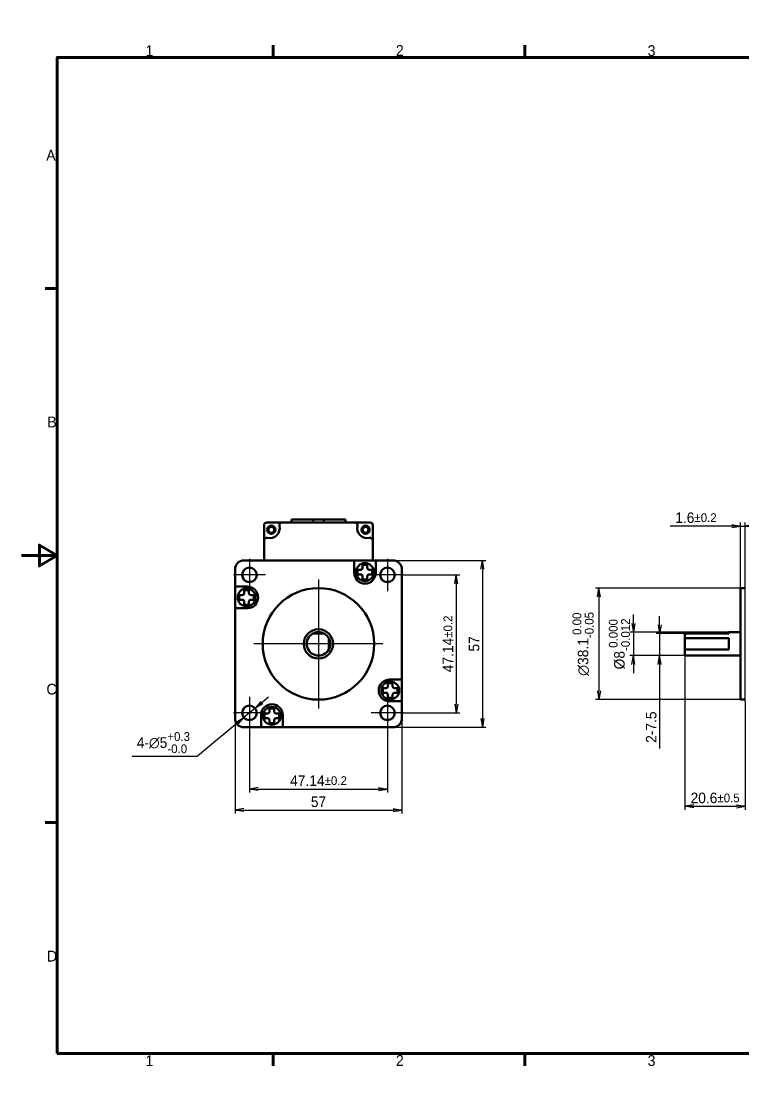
# Model space of a CAD drawing. Header units: millimetres. Extents: x 548 to 1885, y -111 to 359.
# Drawn here: x 547.6 to 794.1, y -5.8 to 359.2 of the extents above; entities that cross this region are included whole.
import ezdxf

# ---------------------------------------------------------------- set-up
doc = ezdxf.new("R2010")
doc.units = ezdxf.units.MM
doc.header["$LTSCALE"] = 1.2
for name, color, linetype, lineweight in [('경계(ISO)', 7, 'Continuous', 70), ('외형선(ISO)', 7, 'Continuous', 50), ('중심 표식(ISO)', 7, 'Continuous', 25)]:
    doc.layers.add(name, color=color, linetype=linetype, lineweight=lineweight)
doc.layers.add('치수(ISO)', color=1, linetype='Continuous', lineweight=25, true_color=0xff0000)
doc.styles.add('레이블 문자 (JIS)', font='')
doc.styles.get('레이블 문자 (JIS)').set_extended_font_data('Gulim')
doc.dimstyles.new('복사 대상기본값 (JIS)', dxfattribs={"dimscale": 1.2, "dimtxt": 3, "dimasz": 2.5, "dimexe": 1, "dimexo": 0, "dimgap": 0.8, "dimtad": 1, "dimdsep": 46, "dimtxsty": '레이블 문자 (JIS)', "dimblk": 'OPEN', "dimcen": 0.09, "dimdle": 10, "dimclrd": 256, "dimclre": 256, "dimclrt": 256, "dimadec": 0, "dimazin": 2, "dimtfac": 0.833333, "dimtmove": 0, "dimatfit": 3, "dimldrblk": 'OPEN', "dimfxl": 1, "dimtolj": 1, "dimtzin": 0, "dimlwd": -1, "dimlwe": -1, "dimarcsym": 0})

# ---------------------------------------------------------------- blocks, each defined once
blk = doc.blocks.new('_Open')
at = {"color": 0, "linetype": 'ByBlock', "lineweight": -2}
for p, q in [((-1, 0.17), (0, 0)), ((-1, -0.17), (0, 0)), ((0, 0), (-1, 0))]:
    blk.add_line(p, q, dxfattribs=at)
blk = doc.blocks.new('*D11')
at = {"layer": 'Defpoints', "color": 0}
for p in [(789.39, 150.49), (756.75, 142.49), (774.39, 142.49)]:
    blk.add_point(p, dxfattribs=at)
at = {"layer": '치수(ISO)', "color": 0}
for p, q in [((756.75, 153.49), (756.75, 156.49)), ((789.39, 150.49), (755.55, 150.49)), ((756.75, 150.49), (756.75, 142.49)), ((774.39, 142.49), (755.55, 142.49)), ((756.75, 139.49), (756.75, 136.49))]:
    blk.add_line(p, q, dxfattribs=at)
at = {"layer": '치수(ISO)', "color": 0, "linetype": 'ByBlock', "xscale": 3, "yscale": 3, "zscale": 3}
for p, rotation in [((756.75, 150.49), 270), ((756.75, 142.49), 90)]:
    blk.add_blockref('_Open', p, dxfattribs=dict(at, rotation=rotation))
at = {"layer": '치수(ISO)', "color": 0, "insert": (748.36, 146.49), "char_height": 3.6, "attachment_point": 2, "rotation": 90, "style": '레이블 문자 (JIS)'}
blk.add_mtext('\\A1;\\fGulim|b0|i0;Ø8{\\H3.000000;\\S 0.000^ -0.012;}', dxfattribs=at)
blk = doc.blocks.new('*D12')
at = {"layer": 'Defpoints', "color": 0}
for p in [(774.39, 149.99), (765.69, 142.49), (774.39, 142.49)]:
    blk.add_point(p, dxfattribs=at)
at = {"layer": '치수(ISO)', "color": 0}
for p, q in [((765.69, 152.99), (765.69, 155.99)), ((774.39, 149.99), (764.49, 149.99)), ((765.69, 149.99), (765.69, 142.49)), ((774.39, 142.49), (764.49, 142.49)), ((765.69, 139.49), (765.69, 110.79))]:
    blk.add_line(p, q, dxfattribs=at)
at = {"layer": '치수(ISO)', "color": 0, "linetype": 'ByBlock', "xscale": 3, "yscale": 3, "zscale": 3}
for p, rotation in [((765.69, 149.99), 270), ((765.69, 142.49), 90)]:
    blk.add_blockref('_Open', p, dxfattribs=dict(at, rotation=rotation))
at = {"layer": '치수(ISO)', "color": 0, "insert": (761.04, 118.04), "char_height": 3.6, "attachment_point": 2, "rotation": 90, "style": '레이블 문자 (JIS)'}
blk.add_mtext('\\A1;\\fGulim|b0|i0;2-7.5', dxfattribs=at)
blk = doc.blocks.new('*D13')
at = {"layer": 'Defpoints', "color": 0}
for p in [(793.39, 165.54), (745, 127.44), (793.39, 127.44)]:
    blk.add_point(p, dxfattribs=at)
at = {"layer": '치수(ISO)', "color": 0}
for p, q in [((793.39, 165.54), (743.8, 165.54)), ((745, 162.54), (745, 130.44)), ((793.39, 127.44), (743.8, 127.44))]:
    blk.add_line(p, q, dxfattribs=at)
at = {"layer": '치수(ISO)', "color": 0, "linetype": 'ByBlock', "xscale": 3, "yscale": 3, "zscale": 3}
for p, rotation in [((745, 165.54), 90), ((745, 127.44), 270)]:
    blk.add_blockref('_Open', p, dxfattribs=dict(at, rotation=rotation))
at = {"layer": '치수(ISO)', "color": 0, "insert": (735.96, 146.49), "char_height": 3.6, "attachment_point": 2, "rotation": 90, "style": '레이블 문자 (JIS)'}
blk.add_mtext('\\A1;{\\fAIGDT|b0|i0;\\ln}\\fGulim|b0|i0;38.1{\\H3.000000;\\S 0.00^ -0.05;}', dxfattribs=at)
blk = doc.blocks.new('*D14')
at = {"layer": 'Defpoints', "color": 0}
for p in [(794.99, 186.76), (793.39, 165.54), (794.99, 126.89)]:
    blk.add_point(p, dxfattribs=at)
at = {"layer": '치수(ISO)', "color": 0}
for p, q in [((790.39, 186.76), (769.27, 186.76)), ((793.39, 165.54), (793.39, 187.96)), ((793.39, 186.76), (794.99, 186.76)), ((794.99, 126.89), (794.99, 187.96)), ((797.99, 186.76), (800.99, 186.76))]:
    blk.add_line(p, q, dxfattribs=at)
at = {"layer": '치수(ISO)', "color": 0, "linetype": 'ByBlock', "xscale": 3, "yscale": 3, "zscale": 3}
blk.add_blockref('_Open', (793.39, 186.76), dxfattribs=at)
at = {"layer": '치수(ISO)', "color": 0, "linetype": 'ByBlock', "xscale": 3, "yscale": 3, "zscale": 3, "rotation": 180}
blk.add_blockref('_Open', (794.99, 186.76), dxfattribs=at)
at = {"layer": '치수(ISO)', "color": 0, "insert": (778.14, 191.42), "char_height": 3.6, "attachment_point": 2, "style": '레이블 문자 (JIS)'}
blk.add_mtext('\\A1;1.6{\\H3.000000;%%p0.2}', dxfattribs=at)
blk = doc.blocks.new('*D17')
at = {"layer": 'Defpoints', "color": 0}
for p in [(774.39, 142.49), (794.99, 126.89), (794.99, 91.02)]:
    blk.add_point(p, dxfattribs=at)
at = {"layer": '치수(ISO)', "color": 0}
for p, q in [((774.39, 142.49), (774.39, 89.82)), ((794.99, 126.89), (794.99, 89.82)), ((777.39, 91.02), (791.99, 91.02))]:
    blk.add_line(p, q, dxfattribs=at)
at = {"layer": '치수(ISO)', "color": 0, "linetype": 'ByBlock', "xscale": 3, "yscale": 3, "zscale": 3, "rotation": 180}
blk.add_blockref('_Open', (774.39, 91.02), dxfattribs=at)
at = {"layer": '치수(ISO)', "color": 0, "linetype": 'ByBlock', "xscale": 3, "yscale": 3, "zscale": 3}
blk.add_blockref('_Open', (794.99, 91.02), dxfattribs=at)
at = {"layer": '치수(ISO)', "color": 0, "insert": (784.69, 95.67), "char_height": 3.6, "attachment_point": 2, "style": '레이블 문자 (JIS)'}
blk.add_mtext('\\A1;20.6{\\H3.000000;%%p0.5}', dxfattribs=at)
blk = doc.blocks.new('*D18')
at = {"layer": 'Defpoints', "color": 0}
for p in [(677.63, 134.29), (620.63, 120.99), (677.63, 89.71)]:
    blk.add_point(p, dxfattribs=at)
at = {"layer": '치수(ISO)', "color": 0}
for p, q in [((677.63, 134.29), (677.63, 88.51)), ((620.63, 120.99), (620.63, 88.51)), ((623.63, 89.71), (674.63, 89.71))]:
    blk.add_line(p, q, dxfattribs=at)
at = {"layer": '치수(ISO)', "color": 0, "linetype": 'ByBlock', "xscale": 3, "yscale": 3, "zscale": 3, "rotation": 180}
blk.add_blockref('_Open', (620.63, 89.71), dxfattribs=at)
at = {"layer": '치수(ISO)', "color": 0, "linetype": 'ByBlock', "xscale": 3, "yscale": 3, "zscale": 3}
blk.add_blockref('_Open', (677.63, 89.71), dxfattribs=at)
at = {"layer": '치수(ISO)', "color": 0, "insert": (649.15, 94.36), "char_height": 3.6, "attachment_point": 2, "style": '레이블 문자 (JIS)'}
blk.add_mtext('\\A1;57', dxfattribs=at)
blk = doc.blocks.new('*D19')
at = {"layer": 'Defpoints', "color": 0}
for p in [(625.56, 117.42), (672.7, 117.42), (672.7, 96.91)]:
    blk.add_point(p, dxfattribs=at)
at = {"layer": '치수(ISO)', "color": 0}
for p, q in [((625.56, 117.42), (625.56, 95.71)), ((672.7, 117.42), (672.7, 95.71)), ((628.56, 96.91), (669.7, 96.91))]:
    blk.add_line(p, q, dxfattribs=at)
at = {"layer": '치수(ISO)', "color": 0, "linetype": 'ByBlock', "xscale": 3, "yscale": 3, "zscale": 3, "rotation": 180}
blk.add_blockref('_Open', (625.56, 96.91), dxfattribs=at)
at = {"layer": '치수(ISO)', "color": 0, "linetype": 'ByBlock', "xscale": 3, "yscale": 3, "zscale": 3}
blk.add_blockref('_Open', (672.7, 96.91), dxfattribs=at)
at = {"layer": '치수(ISO)', "color": 0, "insert": (649.15, 101.57), "char_height": 3.6, "attachment_point": 2, "style": '레이블 문자 (JIS)'}
blk.add_mtext('\\A1;47.14{\\H3.000000;%%p0.2}', dxfattribs=at)
blk = doc.blocks.new('*D20')
at = {"layer": 'Defpoints', "color": 0}
for p in [(678.2, 170.06), (678.2, 122.92), (696.24, 122.92)]:
    blk.add_point(p, dxfattribs=at)
at = {"layer": '치수(ISO)', "color": 0}
for p, q in [((678.2, 170.06), (697.44, 170.06)), ((696.24, 167.06), (696.24, 125.92)), ((678.2, 122.92), (697.44, 122.92))]:
    blk.add_line(p, q, dxfattribs=at)
at = {"layer": '치수(ISO)', "color": 0, "linetype": 'ByBlock', "xscale": 3, "yscale": 3, "zscale": 3}
for p, rotation in [((696.24, 170.06), 90), ((696.24, 122.92), 270)]:
    blk.add_blockref('_Open', p, dxfattribs=dict(at, rotation=rotation))
at = {"layer": '치수(ISO)', "color": 0, "insert": (691.57, 146.49), "char_height": 3.6, "attachment_point": 2, "rotation": 90, "style": '레이블 문자 (JIS)'}
blk.add_mtext('\\A1;47.14{\\H3.000000;%%p0.2}', dxfattribs=at)
blk = doc.blocks.new('*D21')
at = {"layer": 'Defpoints', "color": 0}
for p in [(674.63, 174.99), (674.63, 117.99), (705.15, 117.99)]:
    blk.add_point(p, dxfattribs=at)
at = {"layer": '치수(ISO)', "color": 0}
for p, q in [((674.63, 174.99), (706.35, 174.99)), ((705.15, 171.99), (705.15, 120.99)), ((674.63, 117.99), (706.35, 117.99))]:
    blk.add_line(p, q, dxfattribs=at)
at = {"layer": '치수(ISO)', "color": 0, "linetype": 'ByBlock', "xscale": 3, "yscale": 3, "zscale": 3}
for p, rotation in [((705.15, 174.99), 90), ((705.15, 117.99), 270)]:
    blk.add_blockref('_Open', p, dxfattribs=dict(at, rotation=rotation))
at = {"layer": '치수(ISO)', "color": 0, "insert": (700.49, 146.49), "char_height": 3.6, "attachment_point": 2, "rotation": 90, "style": '레이블 문자 (JIS)'}
blk.add_mtext('\\A1;57', dxfattribs=at)
blk = doc.blocks.new('*D22')
at = {"layer": 'Defpoints', "color": 0}
for p in [(627.48, 124.52), (623.63, 121.33)]:
    blk.add_point(p, dxfattribs=at)
at = {"layer": '치수(ISO)', "color": 0}
for p, q in [((629.79, 126.44), (632.1, 128.35)), ((627.48, 124.52), (623.63, 121.33)), ((621.33, 119.41), (607.78, 108.17)), ((585.43, 108.17), (607.78, 108.17))]:
    blk.add_line(p, q, dxfattribs=at)
at = {"layer": '치수(ISO)', "color": 0, "linetype": 'ByBlock', "xscale": 3, "yscale": 3, "zscale": 3}
for p, rotation in [((627.48, 124.52), 219.6964952056613), ((623.63, 121.33), 39.69649520566135)]:
    blk.add_blockref('_Open', p, dxfattribs=dict(at, rotation=rotation))
at = {"layer": '치수(ISO)', "color": 0, "insert": (596.13, 116.36), "char_height": 3.6, "attachment_point": 2, "style": '레이블 문자 (JIS)'}
blk.add_mtext('\\A1;\\fGulim|b0|i0;4-∅5{\\H3.000000;\\S+0.3^ -0.0;}', dxfattribs=at)
blk = doc.blocks.new('경계 Default Border')
at = {"layer": '경계(ISO)'}
for p, q in [((70, 287), (70, 290.4)), ((140, 287), (140, 290.4)), ((280, 287), (280, 290.4)), ((350, 287), (350, 290.4)), ((10, 222.75), (6.6, 222.75)), ((410, 222.75), (413.4, 222.75)), ((10, 74.25), (6.6, 74.25)), ((410, 74.25), (413.4, 74.25)), ((70, 10), (70, 6.6)), ((140, 10), (140, 6.6)), ((280, 10), (280, 6.6)), ((350, 10), (350, 6.6))]:
    blk.add_line(p, q, dxfattribs=at)
at = {"layer": '경계(ISO)', "flags": 128}
for points in [[(210, 297), (210, 287), (207.11, 292), (212.89, 292), (210, 287)], [(10, 10), (10, 287), (410, 287), (410, 10), (10, 10)], [(0, 148.5), (10, 148.5), (5, 151.39), (5, 145.61), (10, 148.5)], [(420, 148.5), (410, 148.5), (415, 151.39), (415, 145.61), (410, 148.5)], [(210, 0), (210, 10), (207.11, 5), (212.89, 5), (210, 10)]]:
    blk.add_lwpolyline(points, dxfattribs=at)
at = {"layer": '경계(ISO)', "char_height": 3, "attachment_point": 7, "style": '레이블 문자 (JIS)'}
for s, insert in [('1', (34.54, 287.33)), ('2', (104.15, 287.4)), ('3', (174.15, 287.33)), ('4', (244.04, 287.33)), ('5', (314.13, 287.33)), ('6', (384.15, 287.33)), ('A', (6.91, 258.29)), ('A', (410.71, 258.29)), ('B', (7.21, 184.12)), ('B', (411.01, 184.12)), ('C', (6.97, 109.8)), ('C', (410.77, 109.8)), ('D', (7.12, 35.62)), ('D', (410.92, 35.62)), ('1', (34.54, 6.53)), ('2', (104.15, 6.6)), ('3', (174.15, 6.53)), ('4', (244.04, 6.53)), ('5', (314.13, 6.53)), ('6', (384.15, 6.53))]:
    blk.add_mtext(s, dxfattribs=dict(at, insert=insert))

msp = doc.modelspace()

# ---------------------------------------------------------------- linework, layer by layer
at = {"layer": '외형선(ISO)', "color": 0}
for p, q in [((630.529, 186.992), (630.529, 181.759)), ((636.762, 187.992), (631.529, 187.992)), ((661.495, 187.992), (636.762, 187.992)), ((647.326, 188.992), (639.879, 188.992)), ((639.879, 187.992), (639.879, 188.992)), ((639.879, 187.992), (639.879, 188.992)), ((647.326, 188.992), (650.931, 188.992)), ((647.326, 187.992), (647.326, 188.992)), ((650.931, 188.992), (650.931, 187.992)), ((650.931, 188.992), (658.379, 188.992)), ((658.379, 187.992), (658.379, 188.992)), ((658.379, 188.992), (658.379, 187.992)), ((666.729, 187.992), (661.495, 187.992)), ((667.729, 181.759), (667.729, 186.992)), ((630.529, 181.759), (630.529, 174.992)), ((667.729, 181.759), (667.729, 174.992)), ((620.629, 171.992), (620.629, 166.092)), ((661.329, 174.992), (623.629, 174.992)), ((661.329, 174.992), (668.729, 174.992)), ((661.329, 174.992), (661.329, 173.992)), ((661.329, 173.992), (661.329, 170.792)), ((662.529, 171.842), (662.529, 170.242)), ((663.529, 171.842), (662.529, 171.842)), ((664.229, 173.542), (664.229, 172.542)), ((665.829, 173.542), (664.229, 173.542)), ((665.829, 172.542), (665.829, 173.542)), ((667.529, 171.842), (666.529, 171.842)), ((667.529, 170.242), (667.529, 171.842)), ((674.629, 174.992), (668.729, 174.992)), ((668.729, 173.992), (668.729, 174.992)), ((668.729, 170.792), (668.729, 173.992)), ((677.629, 134.292), (677.629, 171.992)), ((662.529, 170.242), (663.529, 170.242)), ((664.229, 169.542), (664.229, 168.542)), ((664.229, 168.542), (665.829, 168.542)), ((665.829, 169.542), (665.829, 168.542)), ((666.529, 170.242), (667.529, 170.242)), ((620.629, 158.692), (620.629, 166.092)), ((621.629, 166.092), (620.629, 166.092)), ((624.829, 166.092), (621.629, 166.092)), ((623.779, 164.892), (623.779, 163.892)), ((625.379, 164.892), (623.779, 164.892)), ((625.379, 163.892), (625.379, 164.892)), ((793.392, 127.442), (793.392, 165.542)), ((794.992, 165.542), (793.392, 165.542)), ((622.079, 163.192), (622.079, 161.592)), ((623.079, 163.192), (622.079, 163.192)), ((622.079, 161.592), (623.079, 161.592)), ((623.779, 160.892), (623.779, 159.892)), ((625.379, 159.892), (625.379, 160.892)), ((626.079, 163.192), (627.079, 163.192)), ((626.079, 161.592), (627.079, 161.592)), ((627.079, 161.592), (627.079, 163.192)), ((620.629, 158.692), (620.629, 120.992)), ((620.629, 158.692), (621.629, 158.692)), ((621.629, 158.692), (624.829, 158.692)), ((623.779, 159.892), (625.379, 159.892)), ((651.065, 149.992), (647.192, 149.992)), ((789.392, 149.992), (774.392, 149.992)), ((774.392, 149.992), (774.392, 148.429)), ((789.392, 149.992), (789.392, 150.492)), ((793.392, 150.492), (789.392, 150.492)), ((652.629, 144.556), (652.629, 148.429)), ((774.392, 144.556), (774.392, 148.429)), ((774.392, 148.429), (789.392, 148.429)), ((789.392, 144.556), (789.392, 148.429)), ((789.392, 144.556), (774.392, 144.556)), ((774.392, 144.556), (774.392, 142.492)), ((793.392, 142.492), (774.392, 142.492)), ((672.879, 133.092), (672.879, 132.092)), ((674.479, 133.092), (672.879, 133.092)), ((676.629, 134.292), (673.429, 134.292)), ((674.479, 132.092), (674.479, 133.092)), ((677.629, 134.292), (676.629, 134.292)), ((677.629, 134.292), (677.629, 126.892)), ((671.179, 131.392), (671.179, 129.792)), ((672.179, 131.392), (671.179, 131.392)), ((672.179, 129.792), (671.179, 129.792)), ((672.879, 129.092), (672.879, 128.092)), ((672.879, 128.092), (674.479, 128.092)), ((674.479, 128.092), (674.479, 129.092)), ((676.179, 131.392), (675.179, 131.392)), ((675.179, 129.792), (676.179, 129.792)), ((676.179, 129.792), (676.179, 131.392)), ((634.029, 124.442), (632.429, 124.442)), ((632.429, 123.442), (632.429, 124.442)), ((634.029, 123.442), (634.029, 124.442)), ((673.429, 126.892), (676.629, 126.892)), ((676.629, 126.892), (677.629, 126.892)), ((677.629, 120.992), (677.629, 126.892)), ((794.992, 127.442), (793.392, 127.442)), ((629.529, 122.192), (629.529, 118.992)), ((630.729, 122.742), (630.729, 121.142)), ((631.729, 122.742), (630.729, 122.742)), ((630.729, 121.142), (631.729, 121.142)), ((635.729, 122.742), (634.729, 122.742)), ((634.729, 121.142), (635.729, 121.142)), ((635.729, 121.142), (635.729, 122.742)), ((636.929, 118.992), (636.929, 122.192)), ((623.629, 117.992), (629.529, 117.992)), ((629.529, 118.992), (629.529, 117.992)), ((636.929, 117.992), (629.529, 117.992)), ((632.429, 120.442), (632.429, 119.442)), ((632.429, 119.442), (634.029, 119.442)), ((634.029, 119.442), (634.029, 120.442)), ((636.929, 117.992), (636.929, 118.992)), ((636.929, 117.992), (674.629, 117.992))]:
    msp.add_line(p, q, dxfattribs=at)
for centre, radius in [((633.029, 185.492), 1.4), ((633.029, 185.492), 1), ((665.229, 185.492), 1.4), ((665.229, 185.492), 1), ((625.559, 170.062), 2.5), ((665.029, 171.042), 3.05), ((672.699, 170.062), 2.5), ((624.579, 162.392), 3.05), ((649.129, 146.492), 19.05), ((649.129, 146.492), 5), ((673.679, 130.592), 3.05), ((625.559, 122.922), 2.5), ((633.229, 121.942), 3.05), ((672.699, 122.922), 2.5)]:
    msp.add_circle(centre, radius, dxfattribs=at)
for centre, radius, start, end in [((631.529, 186.992), 1, 90, 180), ((632.529, 185.992), 3.35, 256.7097, 13.2903), ((636.762, 186.992), 1, 90, 193.2903), ((661.495, 186.992), 1, 346.7097, 90), ((665.729, 185.992), 3.35, 166.7097, 283.2903), ((666.729, 186.992), 1, 0, 90), ((631.529, 181.759), 1, 76.7097, 180), ((666.729, 181.759), 1, 0, 103.2903), ((623.629, 171.992), 3, 90, 180), ((674.629, 171.992), 3, 0, 90), ((665.029, 170.792), 3.7, 180, 0), ((624.829, 162.392), 3.7, 270, 90), ((649.129, 146.492), 4, 118.95502, 331.04498), ((649.129, 146.492), 4, 61.04498, 118.95502), ((649.129, 146.492), 4, 28.95502, 61.04498), ((649.129, 146.492), 4, 331.04498, 28.95502), ((673.429, 130.592), 3.7, 90, 270), ((633.229, 122.192), 3.7, 0, 180), ((623.629, 120.992), 3, 180, 270), ((674.629, 120.992), 3, 270, 0)]:
    msp.add_arc(centre, radius, start, end, dxfattribs=at)
for points, knots in [([(663.529, 171.842), (663.609, 171.842), (663.7, 171.857), (663.874, 171.926), (663.957, 171.981), (664.09, 172.113), (664.144, 172.196), (664.214, 172.37), (664.229, 172.461), (664.229, 172.542)], [0.14468984, 0.14468984, 0.14468984, 0.14468984, 0.172821, 0.172821, 0.20095217, 0.20095217, 0.22908334, 0.22908334, 0.2572145, 0.2572145, 0.2572145, 0.2572145]), ([(665.829, 172.542), (665.829, 172.461), (665.844, 172.37), (665.913, 172.196), (665.967, 172.113), (666.1, 171.981), (666.183, 171.926), (666.357, 171.857), (666.448, 171.842), (666.529, 171.842)], [0.2691638, 0.2691638, 0.2691638, 0.2691638, 0.29729496, 0.29729496, 0.32542613, 0.32542613, 0.3535573, 0.3535573, 0.38168846, 0.38168846, 0.38168846, 0.38168846]), ([(664.229, 169.542), (664.229, 169.623), (664.214, 169.714), (664.144, 169.888), (664.09, 169.971), (663.957, 170.103), (663.874, 170.158), (663.7, 170.227), (663.609, 170.242), (663.529, 170.242)], [0, 0, 0, 0, 0.02813117, 0.02813117, 0.05626233, 0.05626233, 0.0843935, 0.0843935, 0.11252467, 0.11252467, 0.11252467, 0.11252467]), ([(665.829, 169.542), (665.829, 169.623), (665.844, 169.714), (665.913, 169.888), (665.967, 169.971), (666.1, 170.103), (666.183, 170.158), (666.357, 170.227), (666.448, 170.242), (666.529, 170.242)], [-0.25723488, -0.25723488, -0.25723488, -0.25723488, -0.22910371, -0.22910371, -0.20097255, -0.20097255, -0.17284138, -0.17284138, -0.14471021, -0.14471021, -0.14471021, -0.14471021]), ([(623.079, 163.192), (623.159, 163.192), (623.25, 163.207), (623.424, 163.276), (623.507, 163.331), (623.64, 163.463), (623.694, 163.546), (623.764, 163.72), (623.779, 163.811), (623.779, 163.892)], [0, 0, 0, 0, 0.02813117, 0.02813117, 0.05626233, 0.05626233, 0.0843935, 0.0843935, 0.11252467, 0.11252467, 0.11252467, 0.11252467]), ([(623.779, 160.892), (623.779, 160.973), (623.764, 161.064), (623.694, 161.238), (623.64, 161.321), (623.507, 161.453), (623.424, 161.508), (623.25, 161.577), (623.159, 161.592), (623.079, 161.592)], [0.2691638, 0.2691638, 0.2691638, 0.2691638, 0.29729496, 0.29729496, 0.32542613, 0.32542613, 0.3535573, 0.3535573, 0.38168846, 0.38168846, 0.38168846, 0.38168846]), ([(626.079, 163.192), (625.998, 163.192), (625.907, 163.207), (625.733, 163.276), (625.65, 163.331), (625.517, 163.463), (625.463, 163.546), (625.394, 163.72), (625.379, 163.811), (625.379, 163.892)], [-0.5263783, -0.5263783, -0.5263783, -0.5263783, -0.49824713, -0.49824713, -0.47011596, -0.47011596, -0.4419848, -0.4419848, -0.41385363, -0.41385363, -0.41385363, -0.41385363]), ([(626.079, 161.592), (625.998, 161.592), (625.907, 161.577), (625.733, 161.508), (625.65, 161.453), (625.517, 161.321), (625.463, 161.238), (625.394, 161.064), (625.379, 160.973), (625.379, 160.892)], [0.14471021, 0.14471021, 0.14471021, 0.14471021, 0.17284138, 0.17284138, 0.20097255, 0.20097255, 0.22910371, 0.22910371, 0.25723488, 0.25723488, 0.25723488, 0.25723488]), ([(672.179, 131.392), (672.259, 131.392), (672.35, 131.407), (672.524, 131.476), (672.607, 131.531), (672.74, 131.663), (672.794, 131.746), (672.864, 131.92), (672.879, 132.011), (672.879, 132.092)], [0.41385363, 0.41385363, 0.41385363, 0.41385363, 0.4419848, 0.4419848, 0.47011596, 0.47011596, 0.49824713, 0.49824713, 0.5263783, 0.5263783, 0.5263783, 0.5263783]), ([(674.479, 132.092), (674.479, 132.011), (674.494, 131.92), (674.563, 131.746), (674.617, 131.663), (674.75, 131.531), (674.833, 131.476), (675.007, 131.407), (675.098, 131.392), (675.179, 131.392)], [0.14468984, 0.14468984, 0.14468984, 0.14468984, 0.172821, 0.172821, 0.20095217, 0.20095217, 0.22908334, 0.22908334, 0.2572145, 0.2572145, 0.2572145, 0.2572145]), ([(672.179, 129.792), (672.259, 129.792), (672.35, 129.777), (672.524, 129.708), (672.607, 129.653), (672.74, 129.521), (672.794, 129.438), (672.864, 129.264), (672.879, 129.173), (672.879, 129.092)], [-0.11252467, -0.11252467, -0.11252467, -0.11252467, -0.0843935, -0.0843935, -0.05626233, -0.05626233, -0.02813117, -0.02813117, 0, 0, 0, 0]), ([(675.179, 129.792), (675.098, 129.792), (675.007, 129.777), (674.833, 129.708), (674.75, 129.653), (674.617, 129.521), (674.563, 129.438), (674.494, 129.264), (674.479, 129.173), (674.479, 129.092)], [0.2691638, 0.2691638, 0.2691638, 0.2691638, 0.29729496, 0.29729496, 0.32542613, 0.32542613, 0.3535573, 0.3535573, 0.38168846, 0.38168846, 0.38168846, 0.38168846]), ([(632.429, 123.442), (632.429, 123.361), (632.414, 123.27), (632.344, 123.096), (632.29, 123.013), (632.157, 122.881), (632.074, 122.826), (631.9, 122.757), (631.809, 122.742), (631.729, 122.742)], [-0.5263783, -0.5263783, -0.5263783, -0.5263783, -0.49824713, -0.49824713, -0.47011596, -0.47011596, -0.4419848, -0.4419848, -0.41385363, -0.41385363, -0.41385363, -0.41385363]), ([(632.429, 120.442), (632.429, 120.523), (632.414, 120.614), (632.344, 120.788), (632.29, 120.871), (632.157, 121.003), (632.074, 121.058), (631.9, 121.127), (631.809, 121.142), (631.729, 121.142)], [0, 0, 0, 0, 0.02813117, 0.02813117, 0.05626233, 0.05626233, 0.0843935, 0.0843935, 0.11252467, 0.11252467, 0.11252467, 0.11252467]), ([(634.029, 123.442), (634.029, 123.361), (634.044, 123.27), (634.113, 123.096), (634.167, 123.013), (634.3, 122.881), (634.383, 122.826), (634.557, 122.757), (634.648, 122.742), (634.729, 122.742)], [0.41385363, 0.41385363, 0.41385363, 0.41385363, 0.4419848, 0.4419848, 0.47011596, 0.47011596, 0.49824713, 0.49824713, 0.5263783, 0.5263783, 0.5263783, 0.5263783]), ([(634.729, 121.142), (634.648, 121.142), (634.557, 121.127), (634.383, 121.058), (634.3, 121.003), (634.167, 120.871), (634.113, 120.788), (634.044, 120.614), (634.029, 120.523), (634.029, 120.442)], [0, 0, 0, 0, 0.02813117, 0.02813117, 0.05626233, 0.05626233, 0.0843935, 0.0843935, 0.11252467, 0.11252467, 0.11252467, 0.11252467])]:
    msp.add_open_spline(points, degree=3, knots=knots, dxfattribs=at)
at = {"layer": '중심 표식(ISO)', "color": 0, "linetype": 'Continuous'}
for p, q in [((625.559, 175.562), (625.559, 164.562)), ((625.559, 175.562), (625.559, 164.562)), ((672.699, 175.562), (672.699, 164.562)), ((631.059, 170.062), (620.059, 170.062)), ((631.059, 170.062), (620.059, 170.062)), ((649.129, 168.542), (649.129, 124.442)), ((678.199, 170.062), (667.199, 170.062)), ((671.179, 146.492), (627.079, 146.492)), ((625.559, 128.422), (625.559, 117.422)), ((672.699, 128.422), (672.699, 117.422)), ((631.059, 122.922), (620.059, 122.922)), ((678.199, 122.922), (667.199, 122.922))]:
    msp.add_line(p, q, dxfattribs=at)

# ---------------------------------------------------------------- block references
at = {"color": 0, "xscale": 1.2289725, "yscale": 1.2289725, "zscale": 1.2289725}
msp.add_blockref('경계 Default Border', (547.6, -5.806), dxfattribs=at)

# ---------------------------------------------------------------- dimensions: what is measured, and where the dimension line sits
at = {"layer": '치수(ISO)', "color": 0}
for base, p1, p2, angle, override, picture, middle in [((794.992, 186.764), (793.392, 165.542), (794.992, 126.892), 180, {"dimgap": 0.8, "dimdec": 2, "dimclrd": 0, "dimclre": 0, "dimclrt": 0, "dimtol": 1, "dimlim": 0, "dimtp": 0.2, "dimtm": 0.2, "dimtdec": 1, "dimtofl": 1, "dimatfit": 1}, '*D14', (778.142, 186.764)), ((705.145, 117.992), (674.629, 174.992), (674.629, 117.992), 90, {"dimgap": 0.8, "dimdec": 2, "dimclrd": 0, "dimclre": 0, "dimclrt": 0, "dimtol": 0, "dimlim": 0, "dimtp": 0, "dimtm": 0, "dimtdec": 2, "dimtofl": 0, "dimatfit": 1}, '*D21', (705.145, 146.492)), ((696.235, 122.922), (678.199, 170.062), (678.199, 122.922), 90, {"dimgap": 0.8, "dimdec": 2, "dimclrd": 0, "dimclre": 0, "dimclrt": 0, "dimtol": 1, "dimlim": 0, "dimtp": 0.2, "dimtm": 0.2, "dimtdec": 1, "dimtofl": 0, "dimatfit": 1}, '*D20', (696.235, 146.492)), ((677.629, 89.708), (620.629, 120.992), (677.629, 134.292), 180, {"dimgap": 0.8, "dimdec": 2, "dimclrd": 0, "dimclre": 0, "dimclrt": 0, "dimtol": 0, "dimlim": 0, "dimtp": 0, "dimtm": 0, "dimtdec": 2, "dimtofl": 0, "dimatfit": 1}, '*D18', (649.151, 89.708)), ((672.699, 96.908), (625.559, 117.422), (672.699, 117.422), 180, {"dimgap": 0.8, "dimdec": 2, "dimclrd": 0, "dimclre": 0, "dimclrt": 0, "dimtol": 1, "dimlim": 0, "dimtp": 0.2, "dimtm": 0.2, "dimtdec": 1, "dimtofl": 0, "dimatfit": 1}, '*D19', (649.151, 96.908))]:
    dim = msp.add_linear_dim(base=base, p1=p1, p2=p2, angle=angle, dimstyle='복사 대상기본값 (JIS)', override=override, dxfattribs=at)
    dim.commit()
    dim.dimension.update_dxf_attribs({"geometry": picture, "text_midpoint": middle, "dimtype": 160})
for base, p1, p2, text, override, picture, middle in [((745.001, 127.442), (793.392, 165.542), (793.392, 127.442), '{\\fAIGDT|b0|i0;\\ln}\\fGulim|b0|i0;<>', {"dimgap": 0.8, "dimdec": 2, "dimclrd": 0, "dimclre": 0, "dimclrt": 0, "dimtol": 1, "dimlim": 0, "dimtp": 0, "dimtm": 0.05, "dimtdec": 2, "dimtofl": 0, "dimatfit": 1}, '*D13', (745.001, 146.492)), ((756.749, 142.492), (789.392, 150.492), (774.392, 142.492), '\\fGulim|b0|i0;Ø<>', {"dimgap": 0.8, "dimdec": 2, "dimclrd": 0, "dimclre": 0, "dimclrt": 0, "dimtol": 1, "dimlim": 0, "dimtp": 0, "dimtm": 0.012, "dimtdec": 3, "dimtofl": 0}, '*D11', (756.749, 146.492)), ((765.692, 142.492), (774.392, 149.992), (774.392, 142.492), '\\fGulim|b0|i0;2-<>', {"dimgap": 0.8, "dimdec": 2, "dimclrd": 0, "dimclre": 0, "dimclrt": 0, "dimtol": 0, "dimlim": 0, "dimtp": 0, "dimtm": 0, "dimtdec": 2, "dimtofl": 1, "dimatfit": 1}, '*D12', (765.692, 118.039))]:
    dim = msp.add_linear_dim(base=base, p1=p1, p2=p2, angle=90, text=text, dimstyle='복사 대상기본값 (JIS)', override=override, dxfattribs=at)
    dim.commit()
    dim.dimension.update_dxf_attribs({"geometry": picture, "text_midpoint": middle, "dimtype": 160})
dim = msp.add_linear_dim(base=(794.992, 91.022), p1=(774.392, 142.492), p2=(794.992, 126.892), dimstyle='복사 대상기본값 (JIS)', override={"dimgap": 0.8, "dimdec": 2, "dimclrd": 0, "dimclre": 0, "dimclrt": 0, "dimtol": 1, "dimlim": 0, "dimtp": 0.5, "dimtm": 0.5, "dimtdec": 1, "dimtofl": 0, "dimatfit": 1}, dxfattribs=at)
dim.commit()
dim.dimension.update_dxf_attribs({"geometry": '*D17', "text_midpoint": (784.692, 91.022), "dimtype": 160})
dim = msp.add_diameter_dim_2p(p1=(627.482, 124.519), p2=(623.635, 121.325), text='\\fGulim|b0|i0;4-<>', dimstyle='복사 대상기본값 (JIS)', override={"dimgap": 0.8, "dimtih": 1, "dimtoh": 1, "dimdec": 0, "dimlfac": 1, "dimclrd": 0, "dimclrt": 0, "dimtol": 1, "dimlim": 0, "dimtp": 0.3, "dimtm": 1e-09, "dimtdec": 1, "dimatfit": 2}, dxfattribs=at)
dim.commit()
dim.dimension.update_dxf_attribs({"geometry": '*D22', "text_midpoint": (596.128, 108.165), "dimtype": 163})

doc.saveas('drawing.dxf')
